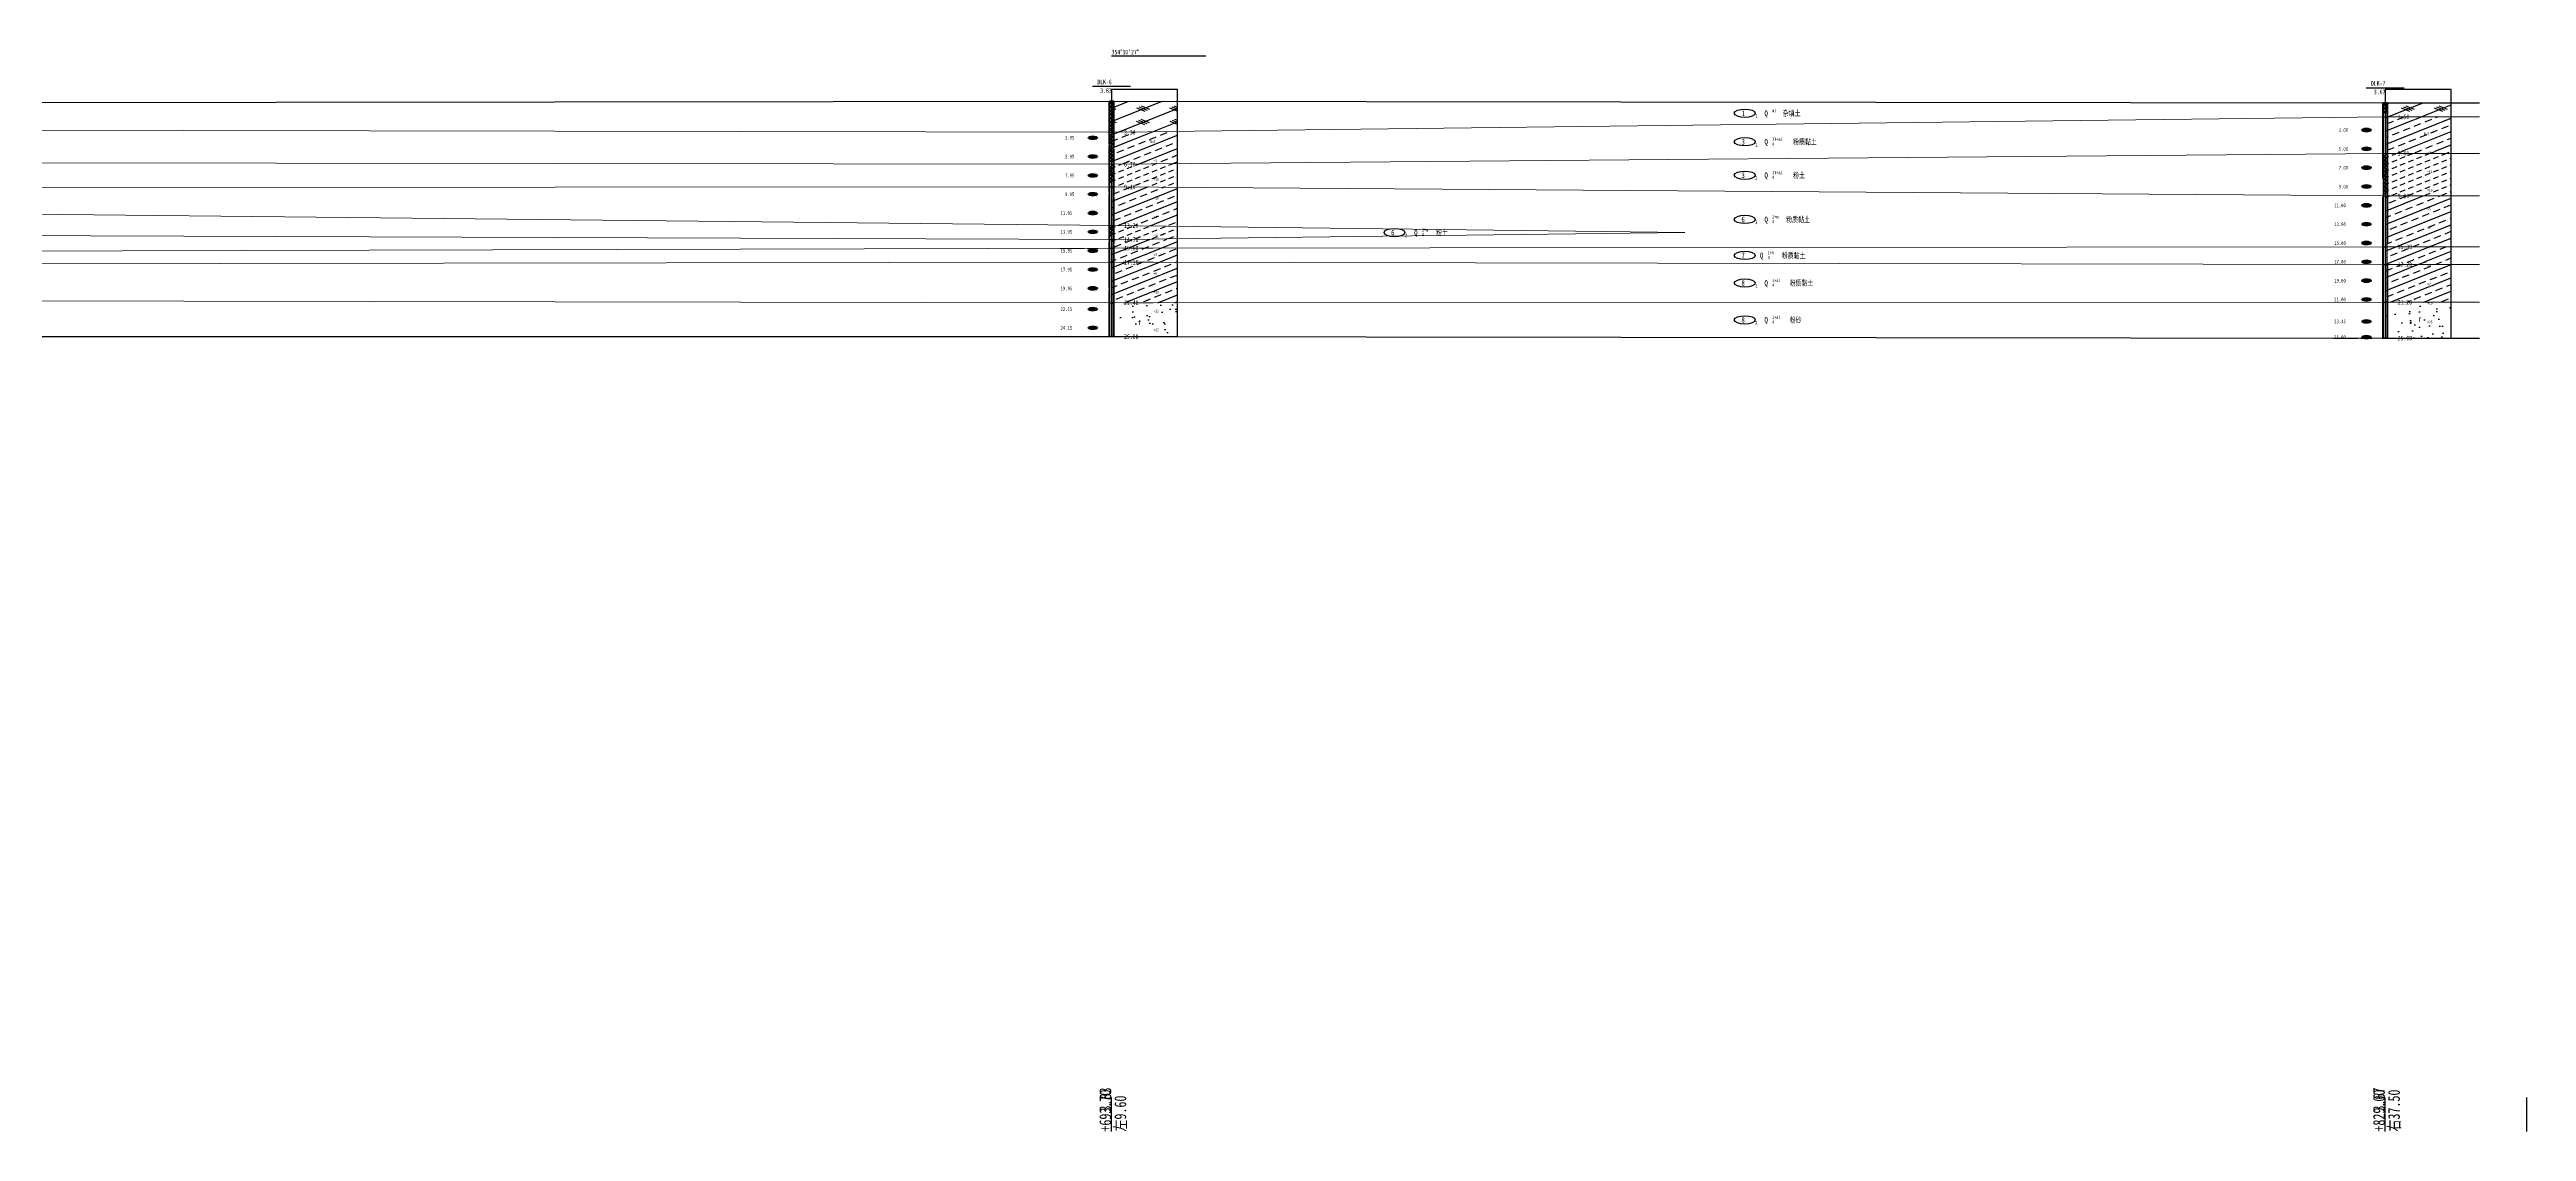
# Model space of a CAD drawing. Header units: millimetres. Extents: x 946 to 3601, y 223 to 2569.
# Drawn here: x 2811.2 to 3074.3, y 488.1 to 603.1 of the extents above; entities that cross this region are included whole.
import ezdxf

# ---------------------------------------------------------------- set-up
doc = ezdxf.new("R2010")
doc.units = ezdxf.units.MM
doc.linetypes.add('sx', pattern=[10, 5, 0, 5, 0])
doc.linetypes.add('xx', pattern=[17, 15, -2])
for name, color, linetype in [('dz-temp', 4, 'Continuous'), ('GiCAD_PouMian', 7, 'Continuous'), ('GICAD_QUYANG', 7, 'Continuous'), ('地形线', 7, 'Continuous'), ('地质-地层符号', 3, 'Continuous'), ('地质-地面线', 7, 'Continuous'), ('地质-填充花纹', 8, 'Continuous'), ('地质-标贯', 7, 'Continuous'), ('地质-钻孔', 7, 'Continuous')]:
    doc.layers.add(name, color=color, linetype=linetype)
for name, color, linetype, lineweight in [('地质-地层线', 7, 'Continuous', 15), ('地质-文字', 7, 'Continuous', 15), ('地质-标注栏', 1, 'Continuous', 25)]:
    doc.layers.add(name, color=color, linetype=linetype, lineweight=lineweight)
doc.styles.add('LZ_FONTS_FS', font='', dxfattribs={"width": 0.7})
doc.styles.add('剖线方向', font='', dxfattribs={"width": 0.7, "height": 2.5})
doc.styles.add('叠加符号', font='', dxfattribs={"width": 0.7, "height": 2.5})
doc.styles.add('地层编号', font='', dxfattribs={"width": 0.7, "height": 3})
doc.styles.add('层底标注', font='', dxfattribs={"width": 0.7, "height": 2.5})
doc.styles.add('岩土名称', font='', dxfattribs={"width": 0.7, "height": 3})
doc.styles.add('时代', font='', dxfattribs={"width": 0.7, "height": 3})
doc.styles.add('标注栏数据', font='', dxfattribs={"width": 0.7, "height": 2.5})
doc.styles.add('标贯动探', font='', dxfattribs={"width": 0.7, "height": 1.5})
doc.styles.add('钻孔标注', font='', dxfattribs={"width": 0.7, "height": 2.5})
doc.styles.get('LZ_FONTS_FS').set_extended_font_data('仿宋_GB2312')
doc.styles.get('剖线方向').set_extended_font_data('仿宋_GB2312')
doc.styles.get('叠加符号').set_extended_font_data('仿宋_GB2312')
doc.styles.get('地层编号').set_extended_font_data('仿宋_GB2312')
doc.styles.get('层底标注').set_extended_font_data('仿宋_GB2312')
doc.styles.get('岩土名称').set_extended_font_data('仿宋_GB2312')
doc.styles.get('时代').set_extended_font_data('仿宋_GB2312')
doc.styles.get('标注栏数据').set_extended_font_data('仿宋_GB2312')
doc.styles.get('标贯动探').set_extended_font_data('仿宋_GB2312')
doc.styles.get('钻孔标注').set_extended_font_data('仿宋_GB2312')
pattern_1 = [(21.80141, (0, 0), (-1.7677652, 0.7071061), []), (21.80141, (1.75, 0), (-1.7677652, 0.7071061), [0.76157655, -0.47598506])]
pattern_2 = [(17.062863, (0, 0), (2.79036967, 1.248899855), [-5.9751498, 0, -4.48136236, 0, -4.48136236, 0]), (3.01447, (0, 0), (7.21453214, 1.80942515), [-2.978456, 0, -7.7439854, 0, -1.7870735, 0]), (345.966575, (-5.3654, 0), (11.07338644, -1.5019982), [-1.573447, 0, -6.293788, 0, -7.3427527, 0]), (17.06286, (0, 0), (-2.941879, 3.0215407), [-3.983433, 0, -4.9792915, 0, -4.4813624, 0]), (3.01447, (0, 0), (4.858372, 4.093388), [-3.574147, 0, -5.3612206, 0, -1.7870735, 0]), (345.7037, (-5.3654, 0), (5.2409553, 1.2503779), [-2.088827, 0, -6.7886876, 0, -10.444135, 0]), (339.87047, (-5.3654, 0), (6.9800505, 1.196567), [-0.9422907, 0, -3.769163, 0, -3.769163, 0]), (17.06286, (0, 0), (6.5425438, 3.7545058), [-1.4937875, 0, -1.4937875, 0, -4.4813624, 0]), (3.01447, (0, 0), (2.7168513, 3.980613), [-3.574147, 0, -7.7439854, 0, -1.7870735, 0]), (345.7037, (-5.3654, 0), (15.682466, 1.374167), [-6.266481, 0, -2.611034, 0, -2.611034, 0]), (339.87047, (-5.3654, 0), (230427.237503, -84451.983463), [-1.187286, 0, -9.8940525, 0, -0.942291, 0])]
pattern_3 = [(21.80141, (0, 0), (-0.88388348, 0.35355339), [0.57118298, -0.38078866])]
pattern_4 = [(21.80141, (0, 0), (-1.76776695, 0.7071068), []), (158.19859, (0.625, -0.1), (-3.535534, -1.4142136), [0.9519716, -2.855915]), (158.19859, (0.375, -0.2), (-3.535534, -1.4142136), [0.9519716, -2.855915]), (158.19859, (0.125, -0.3), (-3.535534, -1.4142136), [0.9519716, -2.855915]), (158.19859, (4.125, -0.1), (-3.535534, -1.4142136), [0.9519716, -2.855915]), (158.19859, (3.875, -0.2), (-3.535534, -1.4142136), [0.9519716, -2.855915]), (158.19859, (3.625, -0.3), (-3.535534, -1.4142136), [0.9519716, -2.855915])]

# ---------------------------------------------------------------- blocks, each defined once
blk = doc.blocks.new('pxfx')
blk.add_hatch(color=7).paths.add_polyline_path([(15.69, 0), (15.69, 0.52), (20.1, 0)])
at = {"color": 7, "linetype": 'Continuous'}
blk.add_wipeout([(-10.23, -0.22), (10.32, -0.22), (10.32, 0.73), (-10.23, 0.73)], dxfattribs=at)
at = {"layer": '地形线', "color": 7}
blk.add_line((20, 0), (0, 0), dxfattribs=at)
blk = doc.blocks.new('WipeoutBlock')
at = {"color": 7}
blk.add_wipeout([(0, 0), (0, 1), (1, 1), (1, 0)], dxfattribs=at)
blk = doc.blocks.new('gkqy_yuan.dwg不标1')
at = {"layer": 'GiCAD_PouMian'}
h = blk.add_hatch(color=7, dxfattribs=at)
edge = h.paths.add_edge_path()
edge.add_arc((0, 0), 1, 0, 360)
at = {"layer": 'GICAD_QUYANG', "color": 7}
blk.add_circle((0, 0), 1, dxfattribs=at)

msp = doc.modelspace()

# ---------------------------------------------------------------- linework, layer by layer
at = {"layer": 'dz-temp', "color": 7, "linetype": 'Continuous'}
for p, q in [((2930.99, 598.83), (2923.99, 598.83)), ((2923.99, 598.83), (2923.99, 572.58)), ((2930.99, 572.58), (2930.99, 598.83)), ((3066.29, 598.83), (3059.29, 598.83)), ((3059.29, 598.83), (3059.29, 572.42)), ((3066.29, 572.42), (3066.29, 598.83)), ((2923.99, 572.58), (2930.99, 572.58)), ((3059.29, 572.42), (3066.29, 572.42))]:
    msp.add_line(p, q, dxfattribs=at)
at = {"layer": 'dz-temp', "color": 7}
msp.add_line((2669.64, 572.58), (2923.99, 572.58), dxfattribs=at)
at = {"layer": '地质-地面线', "color": 7, "linetype": 'Continuous'}
msp.add_line((2415.29, 596.98), (2923.99, 597.58), dxfattribs=at)
at = {"layer": '地质-标注栏', "color": 7, "linetype": 'Continuous'}
for p, q in [((2923.99, 489.75), (2923.99, 491.75)), ((2923.99, 488.15), (2923.99, 489.75)), ((3059.29, 489.75), (3059.29, 491.75)), ((3059.29, 488.15), (3059.29, 489.75)), ((3074.29, 491.75), (3074.29, 488.15))]:
    msp.add_line(p, q, dxfattribs=at)
at = {"layer": '地质-钻孔', "color": 7, "linetype": 'Continuous'}
for p, q in [((2921.97, 599.18), (2926, 599.18)), ((2923.74, 597.58), (2924.24, 597.58)), ((2923.74, 597.58), (2924.24, 597.18)), ((2924.24, 597.58), (2923.74, 597.18)), ((2923.81, 597.61), (2924.16, 597.61)), ((2923.81, 572.58), (2923.81, 597.61)), ((2924.16, 597.61), (2924.16, 572.58)), ((3057.27, 599.02), (3061.3, 599.02)), ((3059.04, 597.42), (3059.54, 597.42)), ((3059.04, 597.42), (3059.54, 597.02)), ((3059.54, 597.42), (3059.04, 597.02)), ((3059.11, 597.45), (3059.46, 597.45)), ((3059.11, 572.42), (3059.11, 597.45)), ((3059.46, 597.45), (3059.46, 572.42)), ((2923.74, 597.18), (2924.24, 596.78)), ((2924.24, 597.18), (2923.74, 596.78)), ((2923.74, 596.78), (2924.24, 596.38)), ((2924.24, 596.78), (2923.74, 596.38)), ((2923.74, 596.38), (2924.24, 595.98)), ((2924.24, 596.38), (2923.74, 595.98)), ((2923.74, 595.98), (2924.24, 595.58)), ((2924.24, 595.98), (2923.74, 595.58)), ((2923.74, 595.58), (2924.24, 595.18)), ((2924.24, 595.58), (2923.74, 595.18)), ((2923.74, 595.18), (2924.24, 594.78)), ((2924.24, 595.18), (2923.74, 594.78)), ((2923.74, 594.78), (2924.24, 594.38)), ((2924.24, 594.78), (2923.74, 594.38)), ((3059.04, 597.02), (3059.54, 596.62)), ((3059.54, 597.02), (3059.04, 596.62)), ((3059.04, 596.62), (3059.54, 596.22)), ((3059.54, 596.62), (3059.04, 596.22)), ((3059.04, 595.92), (3059.54, 595.92)), ((3059.04, 595.92), (3059.54, 595.92)), ((2923.74, 594.28), (2924.24, 594.28)), ((2923.74, 594.28), (2924.24, 594.28)), ((2924.24, 594.28), (2923.74, 593.88)), ((2923.74, 594.28), (2924.24, 594.28)), ((2923.74, 593.88), (2924.24, 593.88)), ((2924.24, 593.88), (2923.74, 593.48)), ((2923.74, 593.48), (2924.24, 593.48)), ((2924.24, 593.48), (2923.74, 593.08)), ((2923.74, 593.08), (2924.24, 593.08)), ((2924.24, 593.08), (2923.74, 592.68)), ((2923.74, 592.68), (2924.24, 592.68)), ((2924.24, 592.68), (2923.74, 592.28)), ((2923.74, 592.28), (2924.24, 592.28)), ((2924.24, 592.28), (2923.74, 591.88)), ((2924.24, 594.28), (2924.24, 594.28)), ((2924.24, 593.88), (2924.24, 593.88)), ((2924.24, 593.48), (2924.24, 593.48)), ((2924.24, 593.08), (2924.24, 593.08)), ((2924.24, 592.68), (2924.24, 592.68)), ((2924.24, 592.28), (2924.24, 592.28)), ((2923.74, 591.88), (2924.24, 591.88)), ((2924.24, 591.88), (2923.74, 591.48)), ((2923.74, 591.48), (2924.24, 591.48)), ((2924.24, 591.48), (2923.74, 591.08)), ((2923.74, 590.88), (2924.24, 590.88)), ((2923.74, 590.88), (2924.24, 590.88)), ((2923.74, 590.88), (2924.24, 590.88)), ((2924.24, 590.88), (2923.74, 590.48)), ((2923.74, 590.48), (2924.24, 590.48)), ((2924.24, 590.48), (2923.74, 590.08)), ((2923.74, 590.08), (2924.24, 590.08)), ((2924.24, 590.08), (2923.74, 589.68)), ((2923.74, 589.68), (2924.24, 589.68)), ((2924.24, 589.68), (2923.74, 589.28)), ((2924.24, 591.88), (2924.24, 591.88)), ((2924.24, 591.48), (2924.24, 591.48)), ((2924.24, 590.88), (2924.24, 590.88)), ((2924.24, 590.48), (2924.24, 590.48)), ((2924.24, 590.08), (2924.24, 590.08)), ((2924.24, 589.68), (2924.24, 589.68)), ((3059.04, 592.02), (3059.54, 592.02)), ((3059.04, 592.02), (3059.54, 592.02)), ((3059.04, 592.02), (3059.54, 592.02)), ((3059.54, 592.02), (3059.04, 591.62)), ((3059.04, 591.62), (3059.54, 591.62)), ((3059.54, 591.62), (3059.04, 591.22)), ((3059.04, 591.22), (3059.54, 591.22)), ((3059.54, 591.22), (3059.04, 590.82)), ((3059.04, 590.82), (3059.54, 590.82)), ((3059.54, 590.82), (3059.04, 590.42)), ((3059.04, 590.42), (3059.54, 590.42)), ((3059.54, 590.42), (3059.04, 590.02)), ((3059.04, 590.02), (3059.54, 590.02)), ((3059.54, 590.02), (3059.04, 589.62)), ((3059.04, 589.62), (3059.54, 589.62)), ((3059.54, 589.62), (3059.04, 589.22)), ((3059.54, 592.02), (3059.54, 592.02)), ((3059.54, 591.62), (3059.54, 591.62)), ((3059.54, 591.22), (3059.54, 591.22)), ((3059.54, 590.82), (3059.54, 590.82)), ((3059.54, 590.42), (3059.54, 590.42)), ((3059.54, 590.02), (3059.54, 590.02)), ((3059.54, 589.62), (3059.54, 589.62)), ((2923.74, 589.28), (2924.24, 589.28)), ((2924.24, 589.28), (2923.74, 588.88)), ((2923.74, 588.48), (2924.24, 588.48)), ((2923.74, 588.48), (2924.24, 588.48)), ((2924.24, 589.28), (2924.24, 589.28)), ((3059.04, 589.22), (3059.54, 589.22)), ((3059.54, 589.22), (3059.04, 588.82)), ((3059.04, 588.82), (3059.54, 588.82)), ((3059.54, 588.82), (3059.04, 588.42)), ((3059.04, 588.42), (3059.54, 588.42)), ((3059.54, 588.42), (3059.04, 588.02)), ((3059.04, 588.02), (3059.54, 588.02)), ((3059.54, 588.02), (3059.04, 587.62)), ((3059.04, 587.52), (3059.54, 587.52)), ((3059.04, 587.52), (3059.54, 587.52)), ((3059.54, 589.22), (3059.54, 589.22)), ((3059.54, 588.82), (3059.54, 588.82)), ((3059.54, 588.42), (3059.54, 588.42)), ((3059.54, 588.02), (3059.54, 588.02)), ((2923.74, 584.38), (2924.24, 584.38)), ((2923.74, 584.38), (2924.24, 584.38)), ((2923.74, 584.38), (2924.24, 584.38)), ((2924.24, 584.38), (2923.74, 583.98)), ((2924.24, 584.38), (2924.24, 584.38)), ((2923.74, 583.98), (2924.24, 583.98)), ((2924.24, 583.98), (2923.74, 583.58)), ((2923.74, 583.58), (2924.24, 583.58)), ((2924.24, 583.58), (2923.74, 583.18)), ((2923.74, 582.88), (2924.24, 582.88)), ((2923.74, 582.88), (2924.24, 582.88)), ((2923.74, 581.98), (2924.24, 581.98)), ((2923.74, 581.98), (2924.24, 581.98)), ((2924.24, 583.98), (2924.24, 583.98)), ((2924.24, 583.58), (2924.24, 583.58)), ((3059.04, 582.12), (3059.54, 582.12)), ((3059.04, 582.12), (3059.54, 582.12)), ((2923.74, 580.48), (2924.24, 580.48)), ((2923.74, 580.48), (2924.24, 580.48)), ((3059.04, 580.22), (3059.54, 580.22)), ((3059.04, 580.22), (3059.54, 580.22)), ((2923.74, 576.18), (2924.24, 576.18)), ((2923.74, 576.18), (2924.24, 576.18)), ((2923.74, 576.18), (2924.24, 576.18)), ((2924.24, 576.18), (2923.99, 576.18)), ((2923.99, 576.18), (2923.99, 572.58)), ((3059.04, 576.22), (3059.54, 576.22)), ((3059.04, 576.22), (3059.54, 576.22)), ((3059.04, 576.22), (3059.54, 576.22)), ((3059.54, 576.22), (3059.29, 576.22)), ((3059.29, 576.22), (3059.29, 572.42)), ((2923.74, 572.58), (2924.24, 572.58)), ((2924.16, 572.58), (2923.81, 572.58)), ((3059.04, 572.42), (3059.54, 572.42)), ((3059.46, 572.42), (3059.11, 572.42))]:
    msp.add_line(p, q, dxfattribs=at)
at = {"layer": '地质-钻孔', "color": 7, "linetype": 'sx'}
for p, q in [((2923.74, 597.58), (2924.24, 597.58)), ((2923.74, 572.58), (2923.74, 597.58)), ((2924.24, 597.58), (2924.24, 572.58)), ((2924.31, 572.58), (2923.66, 572.58)), ((2923.66, 572.58), (2923.74, 572.58)), ((2924.24, 572.58), (2924.31, 572.58))]:
    msp.add_line(p, q, dxfattribs=at)
at = {"layer": '地质-钻孔', "color": 7, "linetype": 'xx'}
for p, q in [((3059.04, 597.42), (3059.54, 597.42)), ((3059.04, 572.42), (3059.04, 597.42)), ((3059.54, 597.42), (3059.54, 572.42)), ((3059.61, 572.42), (3058.96, 572.42)), ((3058.96, 572.42), (3059.04, 572.42)), ((3059.54, 572.42), (3059.61, 572.42))]:
    msp.add_line(p, q, dxfattribs=at)

# ---------------------------------------------------------------- block references
at = {"color": 7, "linetype": 'Continuous', "xscale": 0.5, "yscale": 0.2}
msp.add_blockref('pxfx', (2923.99, 602.35), dxfattribs=at)
at = {"linetype": 'Continuous'}
for p, xscale, yscale in [((2990.04, 595.76), 3.101081073709065, 1.025297296822901), ((3054.25, 594.28), 2.137297264305471, 0.4605405405405509), ((2918.95, 593.46), 2.137297264305471, 0.4605405405405509), ((2927.99, 593.09), 1.289729711171913, 0.3589189189189528), ((2990.04, 592.73), 3.101081073709065, 1.025297296822901), ((3054.25, 592.28), 2.137297264305471, 0.4605405405405509), ((3063.29, 593.93), 1.289729711171913, 0.3589189189189528), ((3063.65, 591.93), 0.9264864741146084, 0.3589189189189528), ((2918.95, 591.46), 2.137297264305471, 0.4605405405405509), ((2918.95, 589.46), 2.137297264305471, 0.4605405405405509), ((2928.35, 591.09), 0.9264864741146084, 0.3654054054054359), ((2928.35, 589.09), 1.289729711171913, 0.3654054054054359), ((2990.04, 589.18), 3.101081073709065, 1.025297296822901), ((3054.25, 590.28), 2.137297264305471, 0.4605405405405509), ((3063.65, 589.93), 1.289729711171913, 0.3589189189189528), ((2918.95, 587.46), 2.137297264305471, 0.4605405405405509), ((2928.35, 587.09), 1.289729711171913, 0.3654054054054359), ((3054.25, 588.28), 2.137297264305471, 0.4605405405405509), ((3063.65, 587.93), 1.289729711171913, 0.3654054054054359), ((2918.47, 585.46), 2.621621580381725, 0.4605405405405509), ((2928.35, 585.09), 0.9264864741146084, 0.3589189189189528), ((2990.04, 584.48), 3.101081073709065, 1.025297296822901), ((3053.77, 586.28), 2.621621580381725, 0.4605405405405509), ((3053.77, 584.28), 2.621621580381725, 0.4605405405405509), ((3063.65, 585.93), 0.9264864741146084, 0.3589189189189528), ((3063.65, 583.93), 0.9264864741146084, 0.3654054054054359), ((2918.47, 583.46), 2.621621580381725, 0.4605405405405509), ((2918.47, 581.46), 2.621621580381725, 0.4605405405405509), ((2928.35, 583.09), 1.289729711171913, 0.3589189189189528), ((2952.83, 583.09), 3.101081073709065, 1.025297296822901), ((2990.04, 580.71), 2.426486484114503, 0.9705945936458011), ((3053.77, 582.28), 2.621621580381725, 0.4605405405405509), ((3063.65, 581.93), 0.9264864741146084, 0.3654054054054359), ((2918.47, 579.46), 2.621621580381725, 0.4605405405405509), ((2928.35, 581.09), 0.9264864741146084, 0.3589189189189528), ((2928.35, 579.09), 0.9264864741146084, 0.3654054054054359), ((3053.77, 580.28), 2.621621580381725, 0.4605405405405509), ((3063.65, 579.93), 0.9264864741146084, 0.3654054054054359), ((2918.47, 577.46), 2.621621580381725, 0.4605405405405509), ((2928.35, 577.09), 1.289729711171913, 0.3654054054054359), ((2990.04, 577.73), 3.101081073709065, 1.025297296822901), ((3053.77, 578.28), 2.621621580381725, 0.4605405405405509), ((3053.77, 576.28), 2.621621580381725, 0.4605405405405509), ((3063.65, 577.93), 0.9264864741146084, 0.3589189189189528), ((3063.65, 575.93), 1.289729711171913, 0.3654054054054359), ((2918.47, 575.26), 2.621621580381725, 0.4518918918919371), ((2928.35, 575.09), 1.289729711171913, 0.3654054054054359), ((2990.04, 573.81), 3.101081073709065, 1.025297296822901), ((3063.65, 573.93), 1.289729711171913, 0.3589189189189528), ((3053.77, 572.28), 2.621621580381725, 0.4605405405405509)]:
    msp.add_blockref('WipeoutBlock', p, dxfattribs=dict(at, xscale=xscale, yscale=yscale))

# ---------------------------------------------------------------- texts
at = {"layer": '地质-标注栏', "color": 7, "linetype": 'Continuous', "style": '标注栏数据', "oblique": 0, "width": 0.75}
for s, p in [('3.83', (2923.94, 490.26)), ('3.67', (3059.24, 490.26))]:
    msp.add_text(s, height=1.25, rotation=90, dxfattribs=at).set_placement(p)
at = {"layer": '地质-标注栏', "color": 4, "linetype": 'Continuous', "style": '标注栏数据', "oblique": 0, "width": 0.75}
for s, p in [('+693.70', (2923.94, 488.13)), ('+829.00', (3059.24, 488.13)), ('右37.50', (3060.84, 488.13)), ('左9.60', (2925.54, 488.13))]:
    msp.add_text(s, height=1.25, rotation=90, dxfattribs=at).set_placement(p)
at = {"layer": '地质-钻孔', "color": 7, "linetype": 'Continuous', "style": '钻孔标注', "width": 0.75}
for s, p in [('DLK-6', (2922.47, 599.38)), ('3.83', (2922.78, 598.48)), ('DLK-7', (3057.77, 599.22)), ('3.67', (3058.08, 598.32))]:
    msp.add_text(s, height=0.5, dxfattribs=at).set_placement(p)

# ---------------------------------------------------------------- next in the draw order: block references
at = {"linetype": 'Continuous'}
for p, xscale, yscale in [((2993.24, 595.85), 1.723913489264487, 0.918486486486545), ((3056.69, 594.28, 0), 1.200000009999894, 0.4800000039999577), ((3060.51, 595.63), 2.621621580381725, 0.5556756756756659), ((2921.39, 593.46, 0), 1.200000009999894, 0.4800000039999577), ((2925.21, 593.99), 2.621621580381725, 0.5556756756756659), ((2993.24, 592.83), 2.770054011989214, 0.9262702702702701), ((3056.69, 592.28, 0), 1.200000009999894, 0.4800000039999577), ((3060.51, 591.73), 2.621621580381725, 0.5556756756756659), ((2921.39, 591.46, 0), 1.200000009999894, 0.4800000039999577), ((2921.39, 589.46, 0), 1.200000009999894, 0.4800000039999577), ((2925.21, 590.59), 2.621621580381725, 0.5556756756756659), ((2993.24, 589.28), 2.770054011989214, 0.9262702702702701), ((3056.69, 590.28, 0), 1.200000009999894, 0.4800000039999577), ((2921.39, 587.46, 0), 1.200000009999894, 0.4800000039999577), ((2925.21, 588.19), 2.621621580381725, 0.5556756756756659), ((3056.69, 588.28, 0), 1.200000009999894, 0.4800000039999577), ((3060.51, 587.23), 2.621621580381725, 0.5556756756756659), ((2921.39, 585.46, 0), 1.200000009999894, 0.4800000039999577), ((2993.24, 584.58), 2.072626996839245, 0.918486486486545), ((3056.69, 586.28, 0), 1.200000009999894, 0.4800000039999577), ((3056.69, 584.28, 0), 1.200000009999894, 0.4800000039999577), ((2921.39, 583.46, 0), 1.200000009999894, 0.4800000039999577), ((2921.39, 581.46, 0), 1.200000009999894, 0.4800000039999577), ((2956.03, 583.18), 2.072626996839245, 0.918486486486545), ((2992.76, 580.75), 2.072626996839245, 0.918486486486545), ((3056.69, 582.28, 0), 1.200000009999894, 0.4800000039999577), ((3060.51, 581.83), 3.227026975476929, 0.5556756756756659), ((2921.39, 579.46, 0), 1.200000009999894, 0.4800000039999577), ((2925.21, 580.19), 3.227026975476929, 0.5556756756756659), ((3056.69, 580.28, 0), 1.200000009999894, 0.4800000039999577), ((3060.51, 579.93), 3.227026975476929, 0.5556756756756659), ((2921.39, 577.46, 0), 1.200000009999894, 0.4800000039999577), ((2925.21, 575.89), 3.227026975476929, 0.5556756756756659), ((2993.24, 577.83), 2.421340504414457, 0.918486486486545), ((3056.69, 578.28, 0), 1.200000009999894, 0.4800000039999577), ((3056.69, 576.28, 0), 1.200000009999894, 0.4800000039999577), ((3060.51, 575.93), 3.227026975476929, 0.5556756756756659), ((2918.47, 573.26), 2.621621580381725, 0.4518918918919371), ((2921.39, 575.26, 0), 1.200000009999894, 0.4800000039999577), ((2993.24, 573.9), 2.421340504414457, 0.918486486486545), ((2928.35, 573.09), 1.289729711171913, 0.3589189189189528), ((3056.69, 572.28, 0), 1.200000009999894, 0.4800000039999577), ((3060.51, 572.13), 3.227026975476929, 0.5556756756756659)]:
    msp.add_blockref('WipeoutBlock', p, dxfattribs=dict(at, xscale=xscale, yscale=yscale))

# ---------------------------------------------------------------- next in the draw order: texts
at = {"color": 7, "linetype": 'Continuous', "width": 0.75}
for s, height, style, p in [('354°30\'27"', 0.5, '剖线方向', (2923.99, 602.55)), ('3.00', 0.4, 'LZ_FONTS_FS', (3054.35, 594.32)), ('3.95', 0.4, 'LZ_FONTS_FS', (2919.05, 593.5)), ('5.00', 0.4, 'LZ_FONTS_FS', (3054.35, 592.32)), ('5.95', 0.4, 'LZ_FONTS_FS', (2919.05, 591.5)), ('7.95', 0.4, 'LZ_FONTS_FS', (2919.05, 589.5)), ('7.00', 0.4, 'LZ_FONTS_FS', (3054.35, 590.32)), ('9.95', 0.4, 'LZ_FONTS_FS', (2919.05, 587.5)), ('9.00', 0.4, 'LZ_FONTS_FS', (3054.35, 588.32)), ('11.95', 0.4, 'LZ_FONTS_FS', (2918.57, 585.5)), ('11.00', 0.4, 'LZ_FONTS_FS', (3053.87, 586.32)), ('13.00', 0.4, 'LZ_FONTS_FS', (3053.87, 584.32)), ('13.95', 0.4, 'LZ_FONTS_FS', (2918.57, 583.5)), ('15.95', 0.4, 'LZ_FONTS_FS', (2918.57, 581.5)), ('15.00', 0.4, 'LZ_FONTS_FS', (3053.87, 582.32)), ('17.95', 0.4, 'LZ_FONTS_FS', (2918.57, 579.5)), ('17.00', 0.4, 'LZ_FONTS_FS', (3053.87, 580.32)), ('19.95', 0.4, 'LZ_FONTS_FS', (2918.57, 577.5)), ('21.00', 0.4, 'LZ_FONTS_FS', (3053.87, 576.32)), ('19.00', 0.4, 'LZ_FONTS_FS', (3053.87, 578.32)), ('22.15', 0.4, 'LZ_FONTS_FS', (2918.57, 575.3))]:
    msp.add_text(s, height=height, dxfattribs=dict(at, style=style)).set_placement(p)
at = {"layer": '地质-地层符号', "color": 7, "linetype": 'Continuous', "style": '地层编号', "width": 0.75}
for s, p in [('1', (2990.89, 596)), ('3', (2990.89, 592.97)), ('3', (2990.89, 589.42)), ('6', (2990.89, 584.72)), ('6', (2953.68, 583.33)), ('7', (2990.89, 580.9)), ('8', (2990.89, 577.97)), ('8', (2990.89, 574.05))]:
    msp.add_text(s, height=0.6, dxfattribs=at).set_placement(p)
at = {"layer": '地质-标贯', "color": 7, "linetype": 'Continuous', "style": '标贯动探', "width": 0.75}
for s, p in [('N=4', (3063.39, 593.97)), ('=12', (3063.75, 589.97)), ('=6', (3063.75, 583.97)), ('=7', (3063.75, 577.97))]:
    msp.add_text(s, height=0.3, dxfattribs=at).set_placement(p)

# ---------------------------------------------------------------- next in the draw order: hatches: boundary and pattern name
at = {"layer": '地质-填充花纹', "linetype": 'Continuous'}
h = msp.add_hatch(dxfattribs=at)
h.set_pattern_fill('GKZTT', color=256, scale=0.25, style=0, pattern_type=2)
h.set_pattern_definition(pattern_4)
h.paths.add_polyline_path([(2930.99, 597.57), (2930.99, 594.36), (2923.99, 594.28), (2923.99, 597.58)])
h = msp.add_hatch(dxfattribs=at)
h.set_pattern_fill('GKZTT', color=256, scale=0.25, style=0, pattern_type=2)
h.set_pattern_definition(pattern_4)
h.paths.add_polyline_path([(3066.29, 595.92), (3059.29, 595.92), (3059.29, 597.42), (3066.29, 597.42)])
h = msp.add_hatch(dxfattribs=at)
h.set_pattern_fill('GLYNT', color=256, scale=0.25, style=0, pattern_type=2)
h.set_pattern_definition(pattern_1)
h.paths.add_polyline_path([(3066.29, 592.02), (3059.29, 592.02), (3059.29, 595.92), (3066.29, 595.92)])
h = msp.add_hatch(dxfattribs=at)
h.set_pattern_fill('GLYNT', color=256, scale=0.25, style=0, pattern_type=2)
h.set_pattern_definition(pattern_1)
h.paths.add_polyline_path([(2930.99, 590.94), (2923.99, 590.88), (2923.99, 594.28), (2930.99, 594.36)])
h = msp.add_hatch(dxfattribs=at)
h.set_pattern_fill('GKFT', color=256, scale=0.25, style=0, pattern_type=2)
h.set_pattern_definition(pattern_3)
h.paths.add_polyline_path([(2930.99, 588.43), (2923.99, 588.48), (2923.99, 590.88), (2930.99, 590.94)])
h = msp.add_hatch(dxfattribs=at)
h.set_pattern_fill('GKFT', color=256, scale=0.25, style=0, pattern_type=2)
h.set_pattern_definition(pattern_3)
h.paths.add_polyline_path([(3066.29, 587.52), (3059.29, 587.52), (3059.29, 592.02), (3066.29, 592.02)])
h = msp.add_hatch(dxfattribs=at)
h.set_pattern_fill('GLYNT', color=256, scale=0.25, style=0, pattern_type=2)
h.set_pattern_definition(pattern_1)
h.paths.add_polyline_path([(3066.29, 582.12), (3059.29, 582.12), (3059.29, 587.52), (3066.29, 587.52)])
h = msp.add_hatch(dxfattribs=at)
h.set_pattern_fill('GLYNT', color=256, scale=0.25, style=0, pattern_type=2)
h.set_pattern_definition(pattern_1)
h.paths.add_polyline_path([(3066.29, 580.22), (3059.29, 580.22), (3059.29, 582.12), (3066.29, 582.12)])
h = msp.add_hatch(dxfattribs=at)
h.set_pattern_fill('GLYNT', color=256, scale=0.25, style=0, pattern_type=2)
h.set_pattern_definition(pattern_1)
h.paths.add_polyline_path([(3066.29, 576.22), (3059.29, 576.22), (3059.29, 580.22), (3066.29, 580.22)])

# ---------------------------------------------------------------- next in the draw order: linework, layer by layer
at = {"layer": 'dz-temp', "color": 7, "linetype": 'Continuous'}
msp.add_line((3059.29, 572.42), (3069.29, 572.42), dxfattribs=at)
at = {"layer": '地质-地层符号', "color": 7, "linetype": 'Continuous'}
for centre in [(2991.25, 596.3), (2991.25, 593.27), (2991.25, 589.72), (2991.25, 585.02), (2954.04, 583.63), (2991.25, 581.2), (2991.25, 578.27), (2991.25, 574.35)]:
    msp.add_ellipse(centre, major_axis=(-1.11, 0), ratio=0.4, dxfattribs=at)
at = {"layer": '地质-地层线', "color": 7}
for p, q in [((2415.29, 595.18), (2923.99, 594.28)), ((3059.29, 595.92), (3069.29, 595.92)), ((2415.29, 591.58), (2923.99, 590.88)), ((3059.29, 592.02), (3069.29, 592.02)), ((2415.29, 588.18), (2923.99, 588.48)), ((3059.29, 587.52), (3069.29, 587.52)), ((3059.29, 582.12), (3069.29, 582.12)), ((3059.29, 580.22), (3069.29, 580.22)), ((2669.64, 576.58), (2923.99, 576.18)), ((2923.99, 576.18), (3059.29, 576.22)), ((3059.29, 576.22), (3069.29, 576.22))]:
    msp.add_line(p, q, dxfattribs=at)
at = {"layer": '地质-地面线', "color": 7, "linetype": 'Continuous'}
msp.add_line((3059.29, 597.42), (3069.29, 597.42), dxfattribs=at)

# ---------------------------------------------------------------- next in the draw order: block references
at = {"linetype": 'Continuous'}
for p, xscale, yscale in [((2995.19, 595.86), 4.558918844687196, 0.8810810810811565), ((2996.28, 592.83), 6.011891792915958, 0.8778378378378694), ((2996.28, 589.28), 3.105945896457979, 0.8778378378378694), ((2995.55, 584.58), 6.011891792915958, 0.8778378378378694), ((2925.21, 581.69), 3.227026975476929, 0.5556756756756659), ((2958.35, 583.18), 3.105945896457979, 0.8778378378378694), ((2995.08, 580.75), 6.011891792915958, 0.8778378378378694), ((2995.92, 577.83), 6.011891792915958, 0.8778378378378694), ((2921.39, 573.26, 0), 1.200000009999894, 0.4800000039999577), ((2995.92, 573.9), 3.105945896457979, 0.8810810810811565), ((3053.77, 573.95), 2.621621580381725, 0.4605405405405509), ((3062.69, 574.08), 1.064864864865012, 0.5448648648648304), ((2925.21, 572.29), 3.227026975476929, 0.5556756756756659)]:
    msp.add_blockref('WipeoutBlock', p, dxfattribs=dict(at, xscale=xscale, yscale=yscale))
at = {"color": 7, "linetype": 'Continuous', "xscale": 0.5, "yscale": 0.2}
for p in [(3057.29, 594.52), (2921.99, 593.7), (3057.29, 592.52), (2921.99, 591.7), (2921.99, 589.7), (3057.29, 590.52), (2921.99, 587.7), (3057.29, 588.52), (2921.99, 585.7), (3057.29, 586.52), (3057.29, 584.52), (2921.99, 583.7), (2921.99, 581.7), (3057.29, 582.52), (2921.99, 579.7), (3057.29, 580.52), (2921.99, 577.7), (3057.29, 578.52), (3057.29, 576.52), (2921.99, 575.5)]:
    msp.add_blockref('gkqy_yuan.dwg不标1', p, dxfattribs=at)

# ---------------------------------------------------------------- next in the draw order: texts
at = {"color": 7, "linetype": 'Continuous', "style": 'LZ_FONTS_FS', "width": 0.75}
msp.add_text('24.15', height=0.4, dxfattribs=at).set_placement((2918.57, 573.3))
at = {"layer": '地质-地层符号', "color": 7, "linetype": 'Continuous', "width": 0.75}
for s, height, style, p in [('1', 0.39, '地层编号', (2992.36, 595.8)), ('Q', 0.6, '时代', (2993.34, 596)), ('1', 0.39, '地层编号', (2992.36, 592.77)), ('Q', 0.6, '时代', (2993.34, 592.97)), ('4', 0.36, '时代', (2994.16, 592.87)), ('2', 0.39, '地层编号', (2992.36, 589.22)), ('Q', 0.6, '时代', (2993.34, 589.42)), ('4', 0.36, '时代', (2994.16, 589.32)), ('3', 0.39, '地层编号', (2992.36, 584.52)), ('Q', 0.6, '时代', (2993.34, 584.72)), ('2', 0.39, '地层编号', (2955.16, 583.13)), ('Q', 0.6, '时代', (2956.13, 583.33)), ('Q', 0.6, '时代', (2992.86, 580.9)), ('1', 0.39, '地层编号', (2992.36, 577.77)), ('Q', 0.6, '时代', (2993.34, 577.97)), ('4', 0.36, '时代', (2994.16, 577.87)), ('2', 0.39, '地层编号', (2992.36, 573.85)), ('Q', 0.6, '时代', (2993.34, 574.05)), ('4', 0.36, '时代', (2994.16, 573.95))]:
    msp.add_text(s, height=height, dxfattribs=dict(at, style=style)).set_placement(p)
at = {"layer": '地质-文字', "color": 7, "linetype": 'Continuous', "style": '层底标注', "width": 0.75}
for s, p in [('1.50', (3060.61, 595.67)), ('3.30', (2925.31, 594.03)), ('5.40', (3060.61, 591.77)), ('6.70', (2925.31, 590.63)), ('9.10', (2925.31, 588.23)), ('9.90', (3060.61, 587.27)), ('15.30', (3060.61, 581.87)), ('17.20', (3060.61, 579.97)), ('21.40', (2925.31, 575.93)), ('21.20', (3060.61, 575.97)), ('25.00', (3060.61, 572.17))]:
    msp.add_text(s, height=0.5, dxfattribs=at).set_placement(p)
at = {"layer": '地质-标贯', "color": 7, "linetype": 'Continuous', "style": '标贯动探', "width": 0.75}
for s, p in [('N=5', (2928.09, 593.13)), ('=4', (3063.75, 591.97)), ('=3', (2928.45, 591.13)), ('=10', (2928.45, 589.13)), ('=10', (2928.45, 587.13)), ('=10', (3063.75, 587.97)), ('=5', (3063.75, 585.97)), ('=6', (3063.75, 581.97)), ('=8', (2928.45, 579.13)), ('=8', (3063.75, 579.97)), ('=10', (2928.45, 577.13)), ('=10', (3063.75, 575.97))]:
    msp.add_text(s, height=0.3, dxfattribs=at).set_placement(p)

# ---------------------------------------------------------------- next in the draw order: hatches: boundary and pattern name
at = {"layer": '地质-填充花纹', "linetype": 'Continuous'}
h = msp.add_hatch(dxfattribs=at)
h.set_pattern_fill('GLYNT', color=256, scale=0.25, style=0, pattern_type=2)
h.set_pattern_definition(pattern_1)
h.paths.add_polyline_path([(2930.99, 580.46), (2930.99, 576.18), (2923.99, 576.18), (2923.99, 580.48)])
h = msp.add_hatch(dxfattribs=at)
h.set_pattern_fill('GLXS', color=256, scale=0.25, style=0, pattern_type=2)
h.set_pattern_definition(pattern_2)
h.paths.add_polyline_path([(3066.29, 572.42), (3059.29, 572.42), (3059.29, 576.22), (3066.29, 576.22)])

# ---------------------------------------------------------------- next in the draw order: linework, layer by layer
at = {"layer": '地质-地层线', "color": 7}
for p, q in [((2923.99, 594.28), (3059.29, 595.92)), ((2923.99, 590.88), (3059.29, 592.02)), ((2923.99, 588.48), (3059.29, 587.52)), ((2415.29, 579.68), (2923.99, 580.48)), ((2923.99, 580.48), (3059.29, 580.22))]:
    msp.add_line(p, q, dxfattribs=at)
at = {"layer": '地质-地面线', "color": 7, "linetype": 'Continuous'}
msp.add_line((2923.99, 597.58), (3059.29, 597.42), dxfattribs=at)

# ---------------------------------------------------------------- next in the draw order: block references
at = {"linetype": 'Continuous'}
for p, xscale, yscale in [((2925.21, 582.59), 3.227026975476929, 0.5556756756756659), ((2926.69, 573.78), 1.064864864865012, 0.5448648648648304), ((3056.69, 573.95, 0), 1.200000009999894, 0.4800000039999577)]:
    msp.add_blockref('WipeoutBlock', p, dxfattribs=dict(at, xscale=xscale, yscale=yscale))
at = {"color": 7, "linetype": 'Continuous', "xscale": 0.5, "yscale": 0.2}
msp.add_blockref('gkqy_yuan.dwg不标1', (2921.99, 573.5), dxfattribs=at)

# ---------------------------------------------------------------- next in the draw order: texts
at = {"color": 7, "linetype": 'Continuous', "style": 'LZ_FONTS_FS', "width": 0.75}
for s, p in [('23.45', (3053.87, 573.99)), ('25.00', (3053.87, 572.32))]:
    msp.add_text(s, height=0.4, dxfattribs=at).set_placement(p)
at = {"layer": '地质-地层符号', "color": 7, "linetype": 'Continuous', "width": 0.75}
for s, height, style, p in [('ml', 0.36, '时代', (2994.16, 596.4)), ('杂填土', 0.6, '岩土名称', (2995.29, 596)), ('3N+al', 0.36, '时代', (2994.16, 593.37)), ('粉质黏土', 0.6, '岩土名称', (2996.38, 592.97)), ('3N+al', 0.36, '时代', (2994.16, 589.82)), ('粉土', 0.6, '岩土名称', (2996.38, 589.42)), ('4', 0.36, '时代', (2994.16, 584.62)), ('2+m', 0.36, '时代', (2994.16, 585.12)), ('粉质黏土', 0.6, '岩土名称', (2995.65, 584.72)), ('2+m', 0.36, '时代', (2956.96, 583.73)), ('4', 0.36, '时代', (2956.96, 583.23)), ('粉土', 0.6, '岩土名称', (2958.45, 583.33)), ('1+h', 0.36, '时代', (2993.69, 581.3)), ('粉质黏土', 0.6, '岩土名称', (2995.18, 580.9)), ('4', 0.36, '时代', (2993.69, 580.8)), ('1+al', 0.36, '时代', (2994.16, 578.37)), ('粉质黏土', 0.6, '岩土名称', (2996.02, 577.97)), ('1+al', 0.36, '时代', (2994.16, 574.45)), ('粉砂', 0.6, '岩土名称', (2996.02, 574.05))]:
    msp.add_text(s, height=height, dxfattribs=dict(at, style=style)).set_placement(p)
at = {"layer": '地质-填充花纹', "linetype": 'Continuous', "style": '叠加符号', "width": 0.75}
msp.add_text('f', height=0.5, dxfattribs=at).set_placement((3062.79, 574.12))
at = {"layer": '地质-文字', "color": 7, "linetype": 'Continuous', "style": '层底标注', "width": 0.75}
msp.add_text('17.10', height=0.5, dxfattribs=at).set_placement((2925.31, 580.23))
at = {"layer": '地质-标贯', "color": 7, "linetype": 'Continuous', "style": '标贯动探', "width": 0.75}
msp.add_text('=25', height=0.3, dxfattribs=at).set_placement((3063.75, 573.97))

# ---------------------------------------------------------------- next in the draw order: hatches: boundary and pattern name
at = {"layer": '地质-填充花纹', "linetype": 'Continuous'}
h = msp.add_hatch(dxfattribs=at)
h.set_pattern_fill('GLYNT', color=256, scale=0.25, style=0, pattern_type=2)
h.set_pattern_definition(pattern_1)
h.paths.add_polyline_path([(2930.99, 580.46), (2923.99, 580.48), (2923.99, 581.98), (2930.99, 581.98)])
h = msp.add_hatch(dxfattribs=at)
h.set_pattern_fill('GLXS', color=256, scale=0.25, style=0, pattern_type=2)
h.set_pattern_definition(pattern_2)
h.paths.add_polyline_path([(2930.99, 572.58), (2923.99, 572.58), (2923.99, 576.18), (2930.99, 576.18)])

# ---------------------------------------------------------------- next in the draw order: linework, layer by layer
at = {"layer": 'dz-temp', "color": 7, "linetype": 'Continuous'}
msp.add_line((2923.99, 572.58), (3059.29, 572.42), dxfattribs=at)
at = {"layer": '地质-地层线', "color": 7}
for p, q in [((2415.29, 580.58), (2923.99, 581.98)), ((2923.99, 581.98), (3059.29, 582.12))]:
    msp.add_line(p, q, dxfattribs=at)

# ---------------------------------------------------------------- next in the draw order: block references
at = {"linetype": 'Continuous', "xscale": 3.227026975476929, "yscale": 0.5556756756756659}
msp.add_blockref('WipeoutBlock', (2925.21, 584.09), dxfattribs=at)
at = {"color": 7, "linetype": 'Continuous', "xscale": 0.5, "yscale": 0.2}
for p in [(3057.29, 574.19), (3057.29, 572.52)]:
    msp.add_blockref('gkqy_yuan.dwg不标1', p, dxfattribs=at)

# ---------------------------------------------------------------- next in the draw order: texts
at = {"layer": '地质-填充花纹', "linetype": 'Continuous', "style": '叠加符号', "width": 0.75}
msp.add_text('f', height=0.5, dxfattribs=at).set_placement((2926.79, 573.82))
at = {"layer": '地质-文字', "color": 7, "linetype": 'Continuous', "style": '层底标注', "width": 0.75}
for s, p in [('15.60', (2925.31, 581.73)), ('25.00', (2925.31, 572.33))]:
    msp.add_text(s, height=0.5, dxfattribs=at).set_placement(p)
at = {"layer": '地质-标贯', "color": 7, "linetype": 'Continuous', "style": '标贯动探', "width": 0.75}
for s, p in [('=7', (2928.45, 581.13)), ('=23', (2928.45, 575.13)), ('=27', (2928.45, 573.13))]:
    msp.add_text(s, height=0.3, dxfattribs=at).set_placement(p)

# ---------------------------------------------------------------- next in the draw order: hatches: boundary and pattern name
at = {"layer": '地质-填充花纹', "linetype": 'Continuous'}
h = msp.add_hatch(dxfattribs=at)
h.set_pattern_fill('GLYNT', color=256, scale=0.25, style=0, pattern_type=2)
h.set_pattern_definition(pattern_1)
h.paths.add_polyline_path([(2930.99, 588.43), (2930.99, 584.29), (2923.99, 584.38), (2923.99, 588.48)])
h = msp.add_hatch(dxfattribs=at)
h.set_pattern_fill('GKFT', color=256, scale=0.25, style=0, pattern_type=2)
h.set_pattern_definition(pattern_3)
h.paths.add_polyline_path([(2930.99, 584.29), (2930.99, 582.96), (2923.99, 582.88), (2923.99, 584.38)])
h = msp.add_hatch(dxfattribs=at)
h.set_pattern_fill('GLYNT', color=256, scale=0.25, style=0, pattern_type=2)
h.set_pattern_definition(pattern_1)
h.paths.add_polyline_path([(2930.99, 581.98), (2923.99, 581.98), (2923.99, 582.88), (2930.99, 582.96)])

# ---------------------------------------------------------------- next in the draw order: linework, layer by layer
at = {"layer": '地质-地层线', "color": 7}
for p, q in [((2551.55, 588.26), (2923.99, 584.38)), ((2415.29, 584.78), (2923.99, 582.88)), ((2923.99, 584.38), (2984.87, 583.63)), ((2984.87, 583.63), (2923.99, 582.88))]:
    msp.add_line(p, q, dxfattribs=at)

# ---------------------------------------------------------------- next in the draw order: texts
at = {"layer": '地质-文字', "color": 7, "linetype": 'Continuous', "style": '层底标注', "width": 0.75}
for s, p in [('13.20', (2925.31, 584.13)), ('14.70', (2925.31, 582.63))]:
    msp.add_text(s, height=0.5, dxfattribs=at).set_placement(p)
at = {"layer": '地质-标贯', "color": 7, "linetype": 'Continuous', "style": '标贯动探', "width": 0.75}
for s, p in [('=4', (2928.45, 585.13)), ('=11', (2928.45, 583.13))]:
    msp.add_text(s, height=0.3, dxfattribs=at).set_placement(p)

doc.saveas('drawing.dxf')
